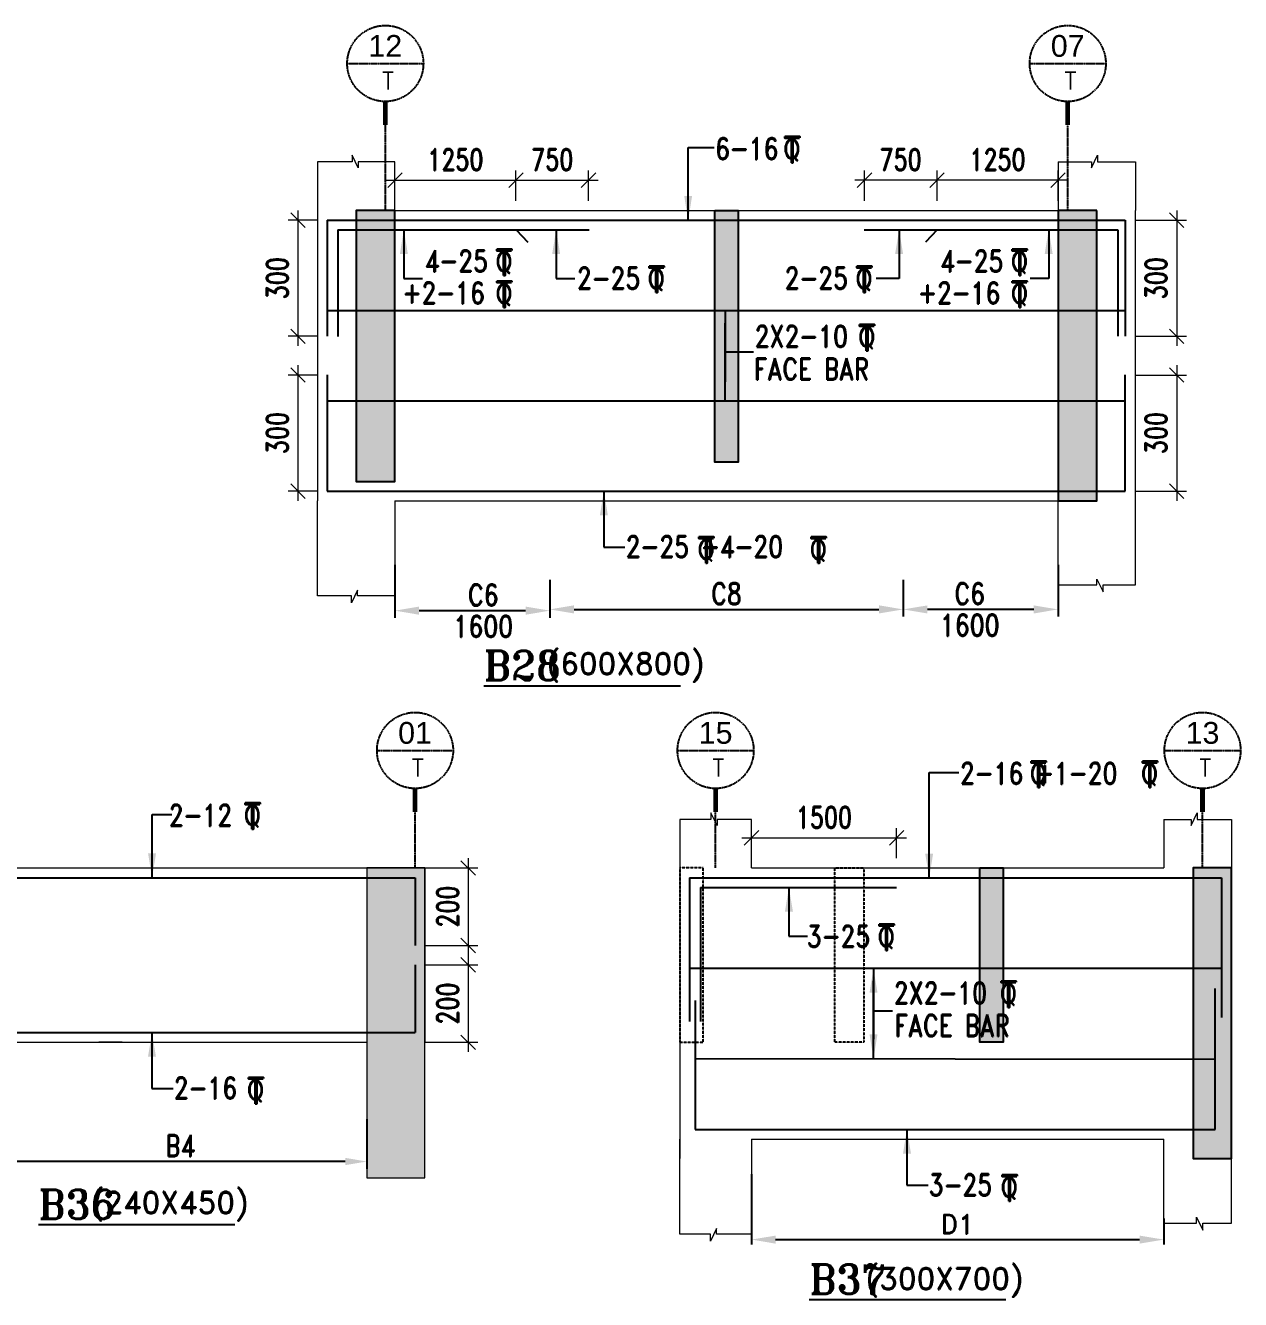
# Model space of a CAD drawing. Header units: millimetres. Extents: x 2061841 to 105821645, y -77612 to 48520811.
# Drawn here: x 2593271 to 2605823, y 15146 to 28305 of the extents above; entities that cross this region are included whole.
import ezdxf
from ezdxf.enums import TextEntityAlignment as Align

# ---------------------------------------------------------------- set-up
doc = ezdxf.new("R2010")
doc.units = ezdxf.units.MM
doc.header["$LTSCALE"] = 10
doc.header["$MEASUREMENT"] = 0
for name, pattern in [('$0$HIDDEN', [0.375, 0.25, -0.125]), ('BASEMENT COLUMN SETTING OUT-PART 2_R4$0$CENTER', [2, 1.25, -0.25, 0.25, -0.25]), ('CENTER', [2, 1.25, -0.25, 0.25, -0.25])]:
    doc.linetypes.add(name, pattern=pattern)
for name, color, linetype in [('A-Grid-Tower', 8, 'CENTER'), ('BASEMENT COLUMN SETTING OUT-PART 2_R4$0$A-GRID-MAIN', 2, 'BASEMENT COLUMN SETTING OUT-PART 2_R4$0$CENTER'), ('BEAM', 4, 'Continuous'), ('BEAM HATCH', 252, 'Continuous'), ('BEAM STIRRUPS', 3, 'Continuous'), ('DIM1', 3, 'Continuous'), ('LEADER', 3, 'Continuous'), ('REIN', 1, 'Continuous'), ('SHEET', 7, 'Continuous'), ('VIN_BEAM', 4, 'Continuous')]:
    doc.layers.add(name, color=color, linetype=linetype)
doc.layers.add('TEXT', color=2, linetype='Continuous', lineweight=25)
doc.layers.add('VIN_SLAB DIMENSION', color=3, linetype='Continuous', lineweight=13)
doc.styles.add('200', font='romand.shx', dxfattribs={"width": 0.8, "height": 225})
doc.styles.add('BASEMENT COLUMN SETTING OUT-PART 2_R4$0$MAS-TXTL', font='arial.ttf', dxfattribs={"height": 200})
doc.styles.add('BASEMENT COLUMN SETTING OUT-PART 2_R4$0$MAS-TXTS', font='romans.shx', dxfattribs={"width": 0.8, "height": 180})
doc.styles.add('GRID', font='romand.shx')
doc.styles.add('PK', font='romand.shx', dxfattribs={"width": 0.7, "height": 225})
doc.styles.add('PRP 100', font='romand.shx', dxfattribs={"width": 0.75})
doc.styles.add('RD', font='romand.shx', dxfattribs={"width": 0.9, "height": 225})
doc.styles.add('ROMAND', font='romand', dxfattribs={"height": 200})
doc.styles.add('RT', font='romant.shx', dxfattribs={"height": 250})
doc.dimstyles.new('dim', dxfattribs={"dimtxt": 225, "dimasz": 150, "dimexe": 100, "dimexo": 100, "dimgap": 100, "dimtad": 1, "dimdec": 0, "dimlfac": -1, "dimrnd": 5, "dimdsep": 46, "dimtxsty": 'PRP 100', "dimblk": 'OBLIQUE', "dimcen": 1.5, "dimdle": 100, "dimclrd": 3, "dimclre": 3, "dimclrt": 2, "dimadec": 0, "dimazin": 0, "dimtfac": 1, "dimtdec": 0, "dimtix": 1, "dimtmove": 0, "dimatfit": 3, "dimldrblk": 'OBLIQUE', "dimfxl": 200, "dimlwd": -1, "dimlwe": -1, "dimarcsym": 0})
doc.dimstyles.new('GR', dxfattribs={"dimtxt": 225, "dimasz": 100, "dimexe": 50, "dimexo": 50, "dimgap": 40, "dimtad": 1, "dimdec": 0, "dimzin": 0, "dimdsep": 46, "dimtxsty": 'RD', "dimblk1": 'OBLIQUE', "dimblk2": 'OBLIQUE', "dimsah": 1, "dimcen": 0, "dimdle": 100, "dimclrd": 3, "dimclre": 3, "dimclrt": 2, "dimadec": 0, "dimazin": 0, "dimtfac": 1, "dimtdec": 0, "dimtix": 1, "dimtmove": 0, "dimatfit": 3, "dimfxl": 1, "dimtolj": 1, "dimtzin": 0, "dimarcsym": 0})
doc.dimstyles.new('GR2', dxfattribs={"dimtxt": 225, "dimasz": 100, "dimexe": 75, "dimexo": 75, "dimgap": 50, "dimtad": 1, "dimdec": 0, "dimdsep": 46, "dimtxsty": '200', "dimblk1": 'OBLIQUE', "dimblk2": 'OBLIQUE', "dimsah": 1, "dimcen": 50, "dimdle": 75, "dimclrd": 3, "dimclre": 3, "dimclrt": 2, "dimadec": 0, "dimazin": 0, "dimtfac": 1, "dimtdec": 0, "dimtix": 1, "dimtmove": 0, "dimatfit": 3, "dimldrblk": 'OBLIQUE', "dimfxl": 1, "dimtolj": 1, "dimtzin": 0, "dimarcsym": 0})
doc.dimstyles.new('GRID', dxfattribs={"dimtxt": 300, "dimasz": 75, "dimexe": 50, "dimexo": 50, "dimgap": 60, "dimtad": 1, "dimdec": 0, "dimdsep": 46, "dimtxsty": 'GRID', "dimblk1": 'OBLIQUE', "dimblk2": 'OBLIQUE', "dimsah": 1, "dimcen": 2.5, "dimdle": 50, "dimclrd": 3, "dimclre": 3, "dimclrt": 2, "dimadec": 0, "dimazin": 0, "dimtfac": 1, "dimtdec": 0, "dimtmove": 0, "dimatfit": 3, "dimldrblk": 'OBLIQUE', "dimfxl": 1, "dimarcsym": 0})

# ---------------------------------------------------------------- blocks, each defined once
blk = doc.blocks.new('_Oblique')
at = {"color": 0, "linetype": 'ByBlock', "lineweight": -2}
blk.add_line((-0.5, -0.5), (0.5, 0.5), dxfattribs=at)
blk = doc.blocks.new('*D2482')
at = {"layer": 'Defpoints', "color": 0, "transparency": 16777216}
for p in [(2598338, 26707), (2597088, 26395, 0), (2598338, 26395, 0)]:
    blk.add_point(p, dxfattribs=at)
at = {"layer": 'VIN_SLAB DIMENSION', "color": 3, "transparency": 16777216}
for p, q in [((2597088, 26495), (2597088, 26807)), ((2598338, 26495), (2598338, 26807)), ((2596988, 26707), (2598438, 26707))]:
    blk.add_line(p, q, dxfattribs=at)
at = {"layer": 'VIN_SLAB DIMENSION', "color": 3, "transparency": 16777216, "xscale": 150, "yscale": 150, "zscale": 150, "rotation": 180}
blk.add_blockref('_Oblique', (2597088, 26707), dxfattribs=at)
at = {"layer": 'VIN_SLAB DIMENSION', "color": 3, "transparency": 16777216, "xscale": 150, "yscale": 150, "zscale": 150}
blk.add_blockref('_Oblique', (2598338, 26707), dxfattribs=at)
at = {"layer": 'VIN_SLAB DIMENSION', "color": 2, "transparency": 16777216, "insert": (2597713, 26920), "char_height": 225, "attachment_point": 5, "style": 'PRP 100'}
blk.add_mtext('1250', dxfattribs=at)
blk = doc.blocks.new('OBLIQUE')
blk = doc.blocks.new('A$C33BE299A')
at = {"layer": 'SHEET', "color": 4, "style": 'ROMAND'}
for s, height, p in [('T', 170, (-16.2, 0)), ('Q', 125, (-14.4, 26.9))]:
    blk.add_text(s, height=height, dxfattribs=at).set_placement(p)
blk = doc.blocks.new('*D2448')
at = {"layer": 'BEAM STIRRUPS', "color": 3, "lineweight": -2, "ltscale": 0.25, "transparency": 16777216}
for p, q in [((2592946, 17018), (2592946, 16496)), ((2596799, 17010), (2596799, 16496)), ((2596574, 16571), (2593171, 16571))]:
    blk.add_line(p, q, dxfattribs=at)
at = {"layer": 'BEAM STIRRUPS', "color": 3, "linetype": 'Continuous', "ltscale": 0.25, "transparency": 16777216}
for points in [[(2593171, 16609), (2593171, 16534), (2592946, 16571)], [(2596574, 16609), (2596574, 16534), (2596799, 16571)]]:
    blk.add_solid(points, dxfattribs=at)
at = {"layer": 'Defpoints', "color": 0, "linetype": 'Continuous', "ltscale": 0.25, "transparency": 16777216}
for p in [(2592946, 17093, 2), (2596799, 17085, 46), (2592946, 16571)]:
    blk.add_point(p, dxfattribs=at)
at = {"layer": 'BEAM STIRRUPS', "color": 2, "linetype": 'Continuous', "ltscale": 0.25, "transparency": 16777216, "insert": (2594872, 16734), "char_height": 225, "attachment_point": 5, "rotation": 360, "style": '200'}
blk.add_mtext('\\A1;B4', dxfattribs=at)
blk = doc.blocks.new('*D2449')
at = {"layer": 'Defpoints', "color": 0, "linetype": 'Continuous', "ltscale": 20, "transparency": 16777216}
for p in [(2600771, 16490, -103), (2605030, 16031, -103), (2605030, 15765)]:
    blk.add_point(p, dxfattribs=at)
at = {"layer": 'DIM1', "color": 3, "linetype": 'Continuous', "lineweight": -2, "ltscale": 20, "transparency": 16777216}
for p, q in [((2600771, 16440), (2600771, 15715)), ((2605030, 15981), (2605030, 15715)), ((2601021, 15765), (2604780, 15765))]:
    blk.add_line(p, q, dxfattribs=at)
at = {"layer": 'DIM1', "color": 3, "linetype": 'Continuous', "ltscale": 20, "transparency": 16777216}
for points in [[(2601021, 15806), (2601021, 15723), (2600771, 15765)], [(2604780, 15806), (2604780, 15723), (2605030, 15765)]]:
    blk.add_solid(points, dxfattribs=at)
at = {"layer": 'DIM1', "color": 2, "linetype": 'Continuous', "ltscale": 20, "transparency": 16777216, "insert": (2602900, 15925), "char_height": 200, "attachment_point": 5, "style": 'GRID'}
blk.add_mtext('D1', dxfattribs=at)
blk = doc.blocks.new('*D2450')
at = {"layer": 'Defpoints', "color": 0, "transparency": 16777216}
for p in [(2602271, 19915), (2600771, 19603, 0), (2602271, 19603, 0)]:
    blk.add_point(p, dxfattribs=at)
at = {"layer": 'VIN_SLAB DIMENSION', "color": 3, "transparency": 16777216}
for p, q in [((2600771, 19703), (2600771, 20015)), ((2602271, 19703), (2602271, 20015)), ((2600671, 19915), (2602371, 19915))]:
    blk.add_line(p, q, dxfattribs=at)
at = {"layer": 'VIN_SLAB DIMENSION', "color": 3, "transparency": 16777216, "xscale": 150, "yscale": 150, "zscale": 150, "rotation": 180}
blk.add_blockref('_Oblique', (2600771, 19915), dxfattribs=at)
at = {"layer": 'VIN_SLAB DIMENSION', "color": 3, "transparency": 16777216, "xscale": 150, "yscale": 150, "zscale": 150}
blk.add_blockref('_Oblique', (2602271, 19915), dxfattribs=at)
at = {"layer": 'VIN_SLAB DIMENSION', "color": 2, "transparency": 16777216, "insert": (2601521, 20127), "char_height": 225, "attachment_point": 5, "style": 'PRP 100'}
blk.add_mtext('1500', dxfattribs=at)
blk = doc.blocks.new('*D2300')
at = {"layer": 'BEAM', "color": 3, "lineweight": -2, "transparency": 16777216}
for p, q in [((2597088, 22735), (2597088, 22186)), ((2598688, 22580), (2598688, 22186)), ((2597338, 22261), (2598438, 22261))]:
    blk.add_line(p, q, dxfattribs=at)
at = {"layer": 'BEAM', "color": 3, "transparency": 16777216}
for points in [[(2597338, 22303), (2597338, 22219), (2597088, 22261)], [(2598438, 22303), (2598438, 22219), (2598688, 22261)]]:
    blk.add_solid(points, dxfattribs=at)
at = {"layer": 'Defpoints', "color": 0, "transparency": 16777216}
for p in [(2597088, 22810, 0), (2598688, 22655, 0), (2598688, 22261)]:
    blk.add_point(p, dxfattribs=at)
at = {"layer": 'BEAM', "color": 2, "transparency": 16777216, "char_height": 225, "attachment_point": 5, "style": '200'}
for s, insert in [('\\A1;C6', (2598001, 22423)), ('\\A1;1600', (2598001, 22098))]:
    blk.add_mtext(s, dxfattribs=dict(at, insert=insert))
blk = doc.blocks.new('*D2301')
at = {"layer": 'BEAM', "color": 3, "lineweight": -2, "transparency": 16777216}
for p, q in [((2603938, 22735), (2603938, 22199)), ((2602338, 22580), (2602338, 22199)), ((2603688, 22274), (2602588, 22274))]:
    blk.add_line(p, q, dxfattribs=at)
at = {"layer": 'BEAM', "color": 3, "transparency": 16777216}
for points in [[(2602588, 22315), (2602588, 22232), (2602338, 22274)], [(2603688, 22315), (2603688, 22232), (2603938, 22274)]]:
    blk.add_solid(points, dxfattribs=at)
at = {"layer": 'Defpoints', "color": 0, "transparency": 16777216}
for p in [(2603938, 22810, 0), (2602338, 22655, 0), (2602338, 22274)]:
    blk.add_point(p, dxfattribs=at)
at = {"layer": 'BEAM', "color": 2, "transparency": 16777216, "char_height": 225, "attachment_point": 5, "style": '200'}
for s, insert in [('\\A1;C6', (2603026, 22436)), ('\\A1;1600', (2603026, 22111))]:
    blk.add_mtext(s, dxfattribs=dict(at, insert=insert))
blk = doc.blocks.new('*D2302')
at = {"layer": 'BEAM', "color": 3, "lineweight": -2, "transparency": 16777216}
for p, q in [((2598688, 22505), (2598688, 22199)), ((2602338, 22580), (2602338, 22199)), ((2598938, 22274), (2602088, 22274))]:
    blk.add_line(p, q, dxfattribs=at)
at = {"layer": 'BEAM', "color": 3, "transparency": 16777216}
for points in [[(2598938, 22316), (2598938, 22232), (2598688, 22274)], [(2602088, 22316), (2602088, 22232), (2602338, 22274)]]:
    blk.add_solid(points, dxfattribs=at)
at = {"layer": 'Defpoints', "color": 0, "transparency": 16777216}
for p in [(2602338, 22655, 14), (2598688, 22580), (2602338, 22274)]:
    blk.add_point(p, dxfattribs=at)
at = {"layer": 'BEAM', "color": 2, "transparency": 16777216, "insert": (2600513, 22436), "char_height": 225, "attachment_point": 5, "style": '200'}
blk.add_mtext('\\A1;C8', dxfattribs=at)
blk = doc.blocks.new('*D2303')
at = {"layer": 'Defpoints', "color": 0, "transparency": 16777216}
for p in [(2599088, 26707), (2598338, 26395), (2599088, 26395)]:
    blk.add_point(p, dxfattribs=at)
at = {"layer": 'VIN_SLAB DIMENSION', "color": 3, "transparency": 16777216}
for p, q in [((2598338, 26495), (2598338, 26807)), ((2599088, 26495), (2599088, 26807)), ((2598238, 26707), (2599188, 26707))]:
    blk.add_line(p, q, dxfattribs=at)
at = {"layer": 'VIN_SLAB DIMENSION', "color": 3, "transparency": 16777216, "xscale": 150, "yscale": 150, "zscale": 150, "rotation": 180}
blk.add_blockref('_Oblique', (2598338, 26707), dxfattribs=at)
at = {"layer": 'VIN_SLAB DIMENSION', "color": 3, "transparency": 16777216, "xscale": 150, "yscale": 150, "zscale": 150}
blk.add_blockref('_Oblique', (2599088, 26707), dxfattribs=at)
at = {"layer": 'VIN_SLAB DIMENSION', "color": 2, "transparency": 16777216, "insert": (2598713, 26920), "char_height": 225, "attachment_point": 5, "style": 'PRP 100'}
blk.add_mtext('750', dxfattribs=at)
blk = doc.blocks.new('*D2304')
at = {"layer": 'Defpoints', "color": 0, "transparency": 16777216}
for p in [(2602688, 26707), (2602688, 26395, 0), (2603938, 26395, 0)]:
    blk.add_point(p, dxfattribs=at)
at = {"layer": 'VIN_SLAB DIMENSION', "color": 3, "transparency": 16777216}
for p, q in [((2602688, 26495), (2602688, 26807)), ((2603938, 26495), (2603938, 26807)), ((2604038, 26707), (2602588, 26707))]:
    blk.add_line(p, q, dxfattribs=at)
at = {"layer": 'VIN_SLAB DIMENSION', "color": 3, "transparency": 16777216, "xscale": 150, "yscale": 150, "zscale": 150, "rotation": 180}
blk.add_blockref('_Oblique', (2602688, 26707), dxfattribs=at)
at = {"layer": 'VIN_SLAB DIMENSION', "color": 3, "transparency": 16777216, "xscale": 150, "yscale": 150, "zscale": 150}
blk.add_blockref('_Oblique', (2603938, 26707), dxfattribs=at)
at = {"layer": 'VIN_SLAB DIMENSION', "color": 2, "transparency": 16777216, "insert": (2603313, 26920), "char_height": 225, "attachment_point": 5, "style": 'PRP 100'}
blk.add_mtext('1250', dxfattribs=at)
blk = doc.blocks.new('*D2305')
at = {"layer": 'Defpoints', "color": 0, "transparency": 16777216}
for p in [(2601938, 26707), (2601938, 26395), (2602688, 26395)]:
    blk.add_point(p, dxfattribs=at)
at = {"layer": 'VIN_SLAB DIMENSION', "color": 3, "transparency": 16777216}
for p, q in [((2601938, 26495), (2601938, 26807)), ((2602688, 26495), (2602688, 26807)), ((2602788, 26707), (2601838, 26707))]:
    blk.add_line(p, q, dxfattribs=at)
at = {"layer": 'VIN_SLAB DIMENSION', "color": 3, "transparency": 16777216, "xscale": 150, "yscale": 150, "zscale": 150, "rotation": 180}
blk.add_blockref('_Oblique', (2601938, 26707), dxfattribs=at)
at = {"layer": 'VIN_SLAB DIMENSION', "color": 3, "transparency": 16777216, "xscale": 150, "yscale": 150, "zscale": 150}
blk.add_blockref('_Oblique', (2602688, 26707), dxfattribs=at)
at = {"layer": 'VIN_SLAB DIMENSION', "color": 2, "transparency": 16777216, "insert": (2602313, 26920), "char_height": 225, "attachment_point": 5, "style": 'PRP 100'}
blk.add_mtext('750', dxfattribs=at)
blk = doc.blocks.new('BASEMENT COLUMN SETTING OUT-PART 2_R4$0$GRID TARGET1')
blk.add_wipeout([(393, -655), (392, -641), (392, -628), (390, -614), (389, -600), (387, -587), (384, -573), (381, -560), (377, -547), (373, -534), (369, -521), (364, -508), (359, -495), (353, -483), (347, -471), (340, -459), (333, -447), (325, -435), (318, -424), (309, -413), (301, -403), (292, -392), (282, -382), (273, -373), (263, -363), (252, -354), (242, -346), (231, -337), (220, -330), (208, -322), (196, -315), (184, -308), (172, -302), (160, -296), (147, -291), (134, -286), (121, -282), (108, -278), (95, -274), (82, -271), (68, -268), (55, -266), (41, -265), (27, -263), (14, -263), (0, -262), (-14, -263), (-27, -263), (-41, -265), (-55, -266), (-68, -268), (-82, -271), (-95, -274), (-108, -278), (-121, -282), (-134, -286), (-147, -291), (-160, -296), (-172, -302), (-184, -308), (-196, -315), (-208, -322), (-220, -330), (-231, -337), (-242, -346), (-252, -354), (-263, -363), (-273, -373), (-282, -382), (-292, -392), (-301, -403), (-309, -413), (-318, -424), (-325, -435), (-333, -447), (-340, -459), (-347, -471), (-353, -483), (-359, -495), (-364, -508), (-369, -521), (-373, -534), (-377, -547), (-381, -560), (-384, -573), (-387, -587), (-389, -600), (-390, -614), (-392, -628), (-392, -641), (-393, -655), (-392, -669), (-392, -682), (-390, -696), (-389, -710), (-387, -723), (-384, -737), (-381, -750), (-377, -763), (-373, -776), (-369, -789), (-364, -802), (-359, -815), (-353, -827), (-347, -839), (-340, -851), (-333, -863), (-325, -875), (-318, -886), (-309, -897), (-301, -907), (-292, -918), (-282, -928), (-273, -937), (-263, -947), (-252, -956), (-242, -964), (-231, -973), (-220, -981), (-208, -988), (-196, -995), (-184, -1002), (-172, -1008), (-160, -1014), (-147, -1019), (-134, -1024), (-121, -1028), (-108, -1032), (-95, -1036), (-82, -1039), (-68, -1042), (-55, -1044), (-41, -1046), (-27, -1047), (-14, -1047), (0, -1048), (14, -1047), (27, -1047), (41, -1046), (55, -1044), (68, -1042), (82, -1039), (95, -1036), (108, -1032), (121, -1028), (134, -1024), (147, -1019), (160, -1014), (172, -1008), (184, -1002), (196, -995), (208, -988), (220, -981), (231, -973), (242, -964), (252, -956), (263, -947), (273, -937), (282, -928), (292, -918), (301, -907), (309, -897), (318, -886), (325, -875), (333, -863), (340, -851), (347, -839), (353, -827), (359, -815), (364, -802), (369, -789), (373, -776), (377, -763), (381, -750), (384, -737), (387, -723), (389, -710), (390, -696), (392, -682), (392, -669)])
blk.add_line((-393, -655), (393, -655))
at = {"const_width": 48.8}
blk.add_lwpolyline([(0, -1048), (0, -1292)], dxfattribs=at)
blk.add_circle((0, -655), 393)
for tag, height, style, p in [('AS', 225, 'BASEMENT COLUMN SETTING OUT-PART 2_R4$0$MAS-TXTL', (0, -586)), ('REF', 180, 'BASEMENT COLUMN SETTING OUT-PART 2_R4$0$MAS-TXTS', (29, -925))]:
    blk.add_attdef(tag, text='', height=height, dxfattribs=dict(style=style)).set_placement(p, align=Align.CENTER)
blk = doc.blocks.new('*D1516')
at = {"layer": 'Defpoints', "color": 0, "transparency": 16777216}
for p in [(2596388, 26295), (2596086, 25095), (2596388, 25095)]:
    blk.add_point(p, dxfattribs=at)
at = {"layer": 'VIN_SLAB DIMENSION', "color": 3, "transparency": 16777216}
for p, q in [((2596086, 26395), (2596086, 24995)), ((2596288, 26295), (2595986, 26295)), ((2596288, 25095), (2595986, 25095))]:
    blk.add_line(p, q, dxfattribs=at)
at = {"layer": 'VIN_SLAB DIMENSION', "color": 3, "transparency": 16777216, "xscale": 150, "yscale": 150, "zscale": 150}
for p, rotation in [((2596086, 26295), 90), ((2596086, 25095), 270)]:
    blk.add_blockref('_Oblique', p, dxfattribs=dict(at, rotation=rotation))
at = {"layer": 'VIN_SLAB DIMENSION', "color": 2, "transparency": 16777216, "insert": (2595873, 25695), "char_height": 225, "attachment_point": 5, "rotation": 90, "style": 'PRP 100'}
blk.add_mtext('300', dxfattribs=at)
blk = doc.blocks.new('*D1517')
at = {"layer": 'Defpoints', "color": 0, "transparency": 16777216}
for p in [(2596388, 24695), (2596086, 23495), (2596388, 23495)]:
    blk.add_point(p, dxfattribs=at)
at = {"layer": 'VIN_SLAB DIMENSION', "color": 3, "transparency": 16777216}
for p, q in [((2596086, 24795), (2596086, 23395)), ((2596288, 24695), (2595986, 24695)), ((2596288, 23495), (2595986, 23495))]:
    blk.add_line(p, q, dxfattribs=at)
at = {"layer": 'VIN_SLAB DIMENSION', "color": 3, "transparency": 16777216, "xscale": 150, "yscale": 150, "zscale": 150}
for p, rotation in [((2596086, 24695), 90), ((2596086, 23495), 270)]:
    blk.add_blockref('_Oblique', p, dxfattribs=dict(at, rotation=rotation))
at = {"layer": 'VIN_SLAB DIMENSION', "color": 2, "transparency": 16777216, "insert": (2595873, 24095), "char_height": 225, "attachment_point": 5, "rotation": 90, "style": 'PRP 100'}
blk.add_mtext('300', dxfattribs=at)
blk = doc.blocks.new('*D1317')
at = {"layer": 'Defpoints', "color": 0, "transparency": 16777216}
for p in [(2604631, 26295), (2604631, 25095), (2605164, 25095)]:
    blk.add_point(p, dxfattribs=at)
at = {"layer": 'VIN_SLAB DIMENSION', "color": 3, "transparency": 16777216}
for p, q in [((2605164, 26395), (2605164, 24995)), ((2604731, 26295), (2605264, 26295)), ((2604731, 25095), (2605264, 25095))]:
    blk.add_line(p, q, dxfattribs=at)
at = {"layer": 'VIN_SLAB DIMENSION', "color": 3, "transparency": 16777216, "xscale": 150, "yscale": 150, "zscale": 150}
for p, rotation in [((2605164, 26295), 90), ((2605164, 25095), 270)]:
    blk.add_blockref('_Oblique', p, dxfattribs=dict(at, rotation=rotation))
at = {"layer": 'VIN_SLAB DIMENSION', "color": 2, "transparency": 16777216, "insert": (2604951, 25695), "char_height": 225, "attachment_point": 5, "rotation": 90, "style": 'PRP 100'}
blk.add_mtext('300', dxfattribs=at)
blk = doc.blocks.new('*D1318')
at = {"layer": 'Defpoints', "color": 0, "transparency": 16777216}
for p in [(2604631, 24695), (2604631, 23495), (2605164, 23495)]:
    blk.add_point(p, dxfattribs=at)
at = {"layer": 'VIN_SLAB DIMENSION', "color": 3, "transparency": 16777216}
for p, q in [((2605164, 24795), (2605164, 23395)), ((2604731, 24695), (2605264, 24695)), ((2604731, 23495), (2605264, 23495))]:
    blk.add_line(p, q, dxfattribs=at)
at = {"layer": 'VIN_SLAB DIMENSION', "color": 3, "transparency": 16777216, "xscale": 150, "yscale": 150, "zscale": 150}
for p, rotation in [((2605164, 24695), 90), ((2605164, 23495), 270)]:
    blk.add_blockref('_Oblique', p, dxfattribs=dict(at, rotation=rotation))
at = {"layer": 'VIN_SLAB DIMENSION', "color": 2, "transparency": 16777216, "insert": (2604951, 24095), "char_height": 225, "attachment_point": 5, "rotation": 90, "style": 'PRP 100'}
blk.add_mtext('300', dxfattribs=at)
blk = doc.blocks.new('*D1341')
at = {"layer": 'Defpoints', "color": 0, "transparency": 16777216}
for p in [(2597296, 19603, 52), (2597296, 18803, 51), (2597845, 18803)]:
    blk.add_point(p, dxfattribs=at)
at = {"layer": 'VIN_SLAB DIMENSION', "color": 3, "transparency": 16777216}
for p, q in [((2597845, 19703), (2597845, 18703)), ((2597396, 19603), (2597945, 19603)), ((2597396, 18803), (2597945, 18803))]:
    blk.add_line(p, q, dxfattribs=at)
at = {"layer": 'VIN_SLAB DIMENSION', "color": 3, "transparency": 16777216, "xscale": 150, "yscale": 150, "zscale": 150}
for p, rotation in [((2597845, 19603), 90), ((2597845, 18803), 270)]:
    blk.add_blockref('_Oblique', p, dxfattribs=dict(at, rotation=rotation))
at = {"layer": 'VIN_SLAB DIMENSION', "color": 2, "transparency": 16777216, "insert": (2597633, 19203), "char_height": 225, "attachment_point": 5, "rotation": 90, "style": 'PRP 100'}
blk.add_mtext('200', dxfattribs=at)
blk = doc.blocks.new('*D1342')
at = {"layer": 'Defpoints', "color": 0, "transparency": 16777216}
for p in [(2597296, 18603, 52), (2597296, 17803, 51), (2597845, 17803)]:
    blk.add_point(p, dxfattribs=at)
at = {"layer": 'VIN_SLAB DIMENSION', "color": 3, "transparency": 16777216}
for p, q in [((2597845, 18703), (2597845, 17703)), ((2597396, 18603), (2597945, 18603)), ((2597396, 17803), (2597945, 17803))]:
    blk.add_line(p, q, dxfattribs=at)
at = {"layer": 'VIN_SLAB DIMENSION', "color": 3, "transparency": 16777216, "xscale": 150, "yscale": 150, "zscale": 150}
for p, rotation in [((2597845, 18603), 90), ((2597845, 17803), 270)]:
    blk.add_blockref('_Oblique', p, dxfattribs=dict(at, rotation=rotation))
at = {"layer": 'VIN_SLAB DIMENSION', "color": 2, "transparency": 16777216, "insert": (2597633, 18203), "char_height": 225, "attachment_point": 5, "rotation": 90, "style": 'PRP 100'}
blk.add_mtext('200', dxfattribs=at)

msp = doc.modelspace()

# ---------------------------------------------------------------- hatches: boundary and pattern name
at = {"layer": 'BEAM HATCH'}
for points in [[(2597088.4, 26395.4), (2596687.9, 26395.4), (2596687.9, 23595.4), (2597088.4, 23595.4)], [(2600394, 26395.4), (2600635.1, 26395.4), (2600635.1, 23795.4), (2600394, 23795.4)], [(2604338.5, 26395.4), (2603938.5, 26395.4), (2603938.5, 23395.4), (2604338.5, 23395.4)], [(2596798.9, 19603.1), (2596798.9, 16403.1), (2597395.8, 16403.1), (2597395.8, 19603.1)], [(2603130.8, 19603.1), (2603370.8, 19603.1), (2603370.8, 17803.1), (2603130.8, 17803.1)], [(2605730.7, 19603.1), (2605333.1, 19603.1), (2605333.1, 16603.1), (2605730.7, 16603.1)]]:
    msp.add_hatch(color=252, dxfattribs=at).paths.add_polyline_path(points)

# ---------------------------------------------------------------- linework, layer by layer
at = {"layer": 'A-Grid-Tower', "color": 6}
for p, q in [((2596988.4, 27275.8, 0), (2596988.4, 26395.4, 0)), ((2604038.4, 26395.4, 0), (2604038.4, 27275.8, 0)), ((2597295.8, 19603.1, 103.1), (2597295.8, 20180.4, 103.1)), ((2600400.7, 19603.1, 51.6), (2600400.7, 20180.4, 51.6)), ((2605430.7, 19603.1, 51.6), (2605430.7, 20180.4, 51.6))]:
    msp.add_line(p, q, dxfattribs=at)
at = {"layer": 'BEAM', "lineweight": 13}
for p, q in [((2596288.4, 26895.4, -51.6), (2596288.4, 26395.4, -51.6)), ((2596644.5, 26895.4, -51.6), (2596288.4, 26895.4, 0)), ((2596644.5, 26966, -51.6), (2596644.5, 26895.4, -51.6)), ((2596707.7, 26834.4, -51.6), (2596644.5, 26966, -51.6)), ((2596707.7, 26895.4, -51.6), (2596707.7, 26834.4, -51.6)), ((2597088.4, 26895.4, 378.4), (2596707.7, 26895.4, -51.6)), ((2597088.4, 26395.4, 0), (2597088.4, 26895.4, 0)), ((2603938.5, 26895.4, 0), (2603938.5, 26395.4, 0)), ((2603938.5, 26895.4, 0), (2604282.8, 26895.4, -51.6)), ((2604282.8, 26834.4, -51.6), (2604346, 26966, -51.6)), ((2604282.8, 26895.4, -51.6), (2604282.8, 26834.4, -51.6)), ((2604346, 26966, -51.6), (2604346, 26895.4, -51.6)), ((2604346, 26895.4, -51.6), (2604738.4, 26895.4, 51.6)), ((2604738.4, 26895.4, 0), (2604738.4, 26395.4, 0)), ((2596288.4, 26395.4, 0), (2596288.4, 23395.4, 0)), ((2597088.4, 26395.4, 0), (2604238.5, 26395.4, 0)), ((2604738.4, 22526.4, 0), (2604738.4, 26395.4, 0)), ((2596288.4, 22412.5, -51.6), (2596288.4, 23395.4, -51.6)), ((2597088.4, 23395.4, 0), (2603938.5, 23395.4, 0)), ((2597088.4, 23395.4, 0), (2597088.4, 22412.5, 0)), ((2603938.5, 22526.4, 0), (2603938.5, 23395.4, 0)), ((2603938.5, 22526.4, 0), (2604340.3, 22526.4, -51.6)), ((2604340.3, 22526.4, -51.6), (2604340.3, 22587.3, -51.6)), ((2604340.3, 22587.3, -51.6), (2604403.4, 22455.7, -51.6)), ((2604403.4, 22526.4, -51.6), (2604738.4, 22526.4, 51.6)), ((2604403.4, 22455.7, -51.6), (2604403.4, 22526.4, -51.6)), ((2596639, 22412.5, -51.6), (2596288.4, 22412.5, 0)), ((2596702.1, 22473.4, -51.6), (2596639, 22341.8, -51.6)), ((2596639, 22341.8, -51.6), (2596639, 22412.5, -51.6)), ((2596702.1, 22412.5, -51.6), (2596702.1, 22473.4, -51.6)), ((2597088.4, 22412.5, 422.7), (2596702.1, 22412.5, -51.6)), ((2600353, 20173.7, 51.6), (2600353, 20103.1, 51.6)), ((2600416.1, 20042.1, 51.6), (2600353, 20173.7, 51.6)), ((2605312.9, 20042.1, 0), (2605376, 20173.7, 0)), ((2605376, 20173.7, 0), (2605376, 20103.1, 0)), ((2600030.7, 20103.1, 51.6), (2600030.7, 19603.1, 51.6)), ((2600353, 20103.1, 51.6), (2600030.7, 20103.1, 103.1)), ((2600416.1, 20103.1, 51.6), (2600416.1, 20042.1, 51.6)), ((2600770.7, 20103.1, 430), (2600416.1, 20103.1, 51.6)), ((2600770.7, 19603.1, 51.6), (2600770.7, 20103.1, 51.6)), ((2605030.2, 20103.1, 51.6), (2605030.2, 19603.1, 51.6)), ((2605030.2, 20103.1, 51.6), (2605312.9, 20103.1, 0)), ((2605312.9, 20103.1, 0), (2605312.9, 20042.1, 0)), ((2605376, 20103.1, 0), (2605730.7, 20103.1, 103.1)), ((2605730.7, 20103.1, 51.6), (2605730.7, 19603.1, 51.6)), ((2592545.8, 19603.1, 103.1), (2597395.8, 19603.1, 103.1)), ((2597395.8, 19603.1, 103.1), (2597395.8, 17803.1, 103.1)), ((2600030.7, 19603.1, 103.1), (2600030.7, 16603.1, 103.1)), ((2600770.7, 19603.1, 51.6), (2605030.2, 19603.1, 51.6)), ((2605730.7, 15934.1, 103.1), (2605730.7, 19603.1, 51.6)), ((2592945.8, 17803.1, 103.1), (2596798.9, 17803.1, 103.1)), ((2594270.2, 17803.1, 103.1), (2594030.3, 17803.1, 103.1)), ((2600030.7, 15820.2, 51.6), (2600030.7, 16803.1, 51.6)), ((2600770.7, 16803.1, 51.6), (2605030.2, 16803.1, 51.6)), ((2600770.7, 16803.1, 51.6), (2600770.7, 15820.2, 51.6)), ((2605030.2, 15934.1, 51.6), (2605030.2, 16803.1, 51.6)), ((2605030.2, 15934.1, 51.6), (2605370.3, 15934.1, 0)), ((2605370.3, 15934.1, 0), (2605370.3, 15995, 0)), ((2605370.3, 15995, 0), (2605433.5, 15863.4, 0)), ((2605433.5, 15934.1, 0), (2605730.7, 15934.1, 103.1)), ((2605433.5, 15863.4, 0), (2605433.5, 15934.1, 0)), ((2600347.4, 15820.2, 51.6), (2600030.7, 15820.2, 103.1)), ((2600410.5, 15881.1, 51.6), (2600347.4, 15749.5, 51.6)), ((2600347.4, 15749.5, 51.6), (2600347.4, 15820.2, 51.6)), ((2600410.5, 15820.2, 51.6), (2600410.5, 15881.1, 51.6)), ((2600770.7, 15820.2, 474.3), (2600410.5, 15820.2, 51.6))]:
    msp.add_line(p, q, dxfattribs=at)
at = {"layer": 'BEAM', "lineweight": 13, "elevation": 103.1}
msp.add_lwpolyline([(2596798.9, 19603.1), (2596798.9, 16403.1), (2597395.8, 16403.1), (2597395.8, 19603.1), (2596798.9, 19603.1), (2596798.9, 19340.2)], dxfattribs=at)
at = {"layer": 'BEAM', "elevation": 51.6}
msp.add_lwpolyline([(2603130.8, 19603.1), (2603370.8, 19603.1), (2603370.8, 17803.1), (2603130.8, 17803.1)], close=True, dxfattribs=at)
at = {"layer": 'LEADER', "color": 3}
for p, q in [((2600499.9, 24933.2, 0), (2600792.7, 24933.2, -42.8)), ((2602031.9, 18127, 154.7), (2602227.7, 18127, 154.7))]:
    msp.add_line(p, q, dxfattribs=at)
at = {"layer": 'REIN'}
for p, q in [((2596387.6, 26295.4, 0), (2600621.3, 26295.4, 0)), ((2596387.6, 26295.4, 0), (2596387.6, 25095.4, 0)), ((2596498.8, 26195.4, 0), (2599095, 26195.4, 0)), ((2596498.8, 26195.4, 0), (2596498.8, 25092.3, 0)), ((2598341.7, 26195.4, 0), (2598461.9, 26067.4, 0)), ((2600621.3, 26295.4, 0), (2604631.4, 26295.4, 0)), ((2601934.3, 26195.4, 0), (2604557.2, 26195.4, 0)), ((2602689.8, 26195.4, 0), (2602569.6, 26067.4, 0)), ((2604557.2, 26195.4, 0), (2604557.2, 25095.4, 0)), ((2604631.4, 26295.4, 0), (2604631.4, 25095.4, 0)), ((2596387.6, 25362.1, 0), (2604631.4, 25362.1, 0)), ((2596387.6, 24695.4, 0), (2596387.6, 23495.4, 0)), ((2604631.4, 23495.4, 0), (2604631.4, 24695.4, 0)), ((2596387.6, 24428.7, 0), (2604631.4, 24428.7, 0)), ((2596387.6, 23495.4, 0), (2604631.4, 23495.4, 0)), ((2592645.8, 19503.1, 103.1), (2597295.8, 19503.1, 103.1)), ((2597295.8, 19503.1, 103.1), (2597295.8, 18803.1, 103.1)), ((2600129.9, 19503.1, 103.1), (2603969.9, 19503.1, 154.7)), ((2600129.9, 19503.1, 103.1), (2600129.9, 18018.6, 103.1)), ((2603969.9, 19503.1, 154.7), (2605626.3, 19503.1, 51.6)), ((2605626.3, 19503.1, 51.6), (2605626.3, 18059.8, 51.6)), ((2600245.2, 19403.1, 103.1), (2602270.7, 19403.1, 51.6)), ((2600245.2, 19403.1, 103.1), (2600245.2, 18018.6, 103.1)), ((2597295.8, 18603.1, 103.1), (2597295.8, 17903.1, 103.1)), ((2600129.9, 18569.7, 103.1), (2605626.3, 18569.7, 51.6)), ((2605561.2, 16903.1, 51.6), (2605561.2, 18357.1, 51.6)), ((2600191, 18235.4, 103.1), (2600191, 16903.1, 103.1)), ((2592645.8, 17903.1, 103.1), (2597295.8, 17903.1, 103.1)), ((2600191, 17636.4, 103.1), (2605561.2, 17630.1, 51.6)), ((2600191, 16903.1, 103.1), (2605561.2, 16903.1, 51.6))]:
    msp.add_line(p, q, dxfattribs=at)
at = {"layer": 'VIN_BEAM'}
for points, elevation in [([(2597088.4, 26395.4), (2596687.9, 26395.4), (2596687.9, 23595.4), (2597088.4, 23595.4)], 0), ([(2600394, 26395.4), (2600635.1, 26395.4), (2600635.1, 23795.4), (2600394, 23795.4)], 0), ([(2604338.5, 26395.4), (2603938.5, 26395.4), (2603938.5, 23395.4), (2604338.5, 23395.4)], 0), ([(2605730.7, 19603.1), (2605333.1, 19603.1), (2605333.1, 16603.1), (2605730.7, 16603.1)], 51.6)]:
    msp.add_lwpolyline(points, close=True, dxfattribs=dict(at, elevation=elevation))
at = {"layer": 'VIN_BEAM', "linetype": '$0$HIDDEN'}
for points, elevation in [([(2600270.8, 19603.1), (2600030.7, 19603.1), (2600030.7, 17803.1), (2600270.8, 17803.1)], 103.1), ([(2601630.7, 19603.1), (2601930.7, 19603.1), (2601930.7, 17803.1), (2601630.7, 17803.1)], 51.6)]:
    msp.add_lwpolyline(points, close=True, dxfattribs=dict(at, elevation=elevation))

# ---------------------------------------------------------------- block references
at = {"layer": 'TEXT', "color": 1, "xscale": 1.600000001490116, "yscale": 1.600000001490116, "zscale": 1.600000001490116}
for p in [(2601117.3, 26887.2, 243658.3), (2598143.4, 25723.4, 243658.3), (2603468.1, 25723.4, 243658.3), (2599716.7, 25546.8, 243658.3), (2601862.4, 25546.8, 243658.3), (2598143.4, 25393.4, 243658.3), (2603468.1, 25393.4, 243658.3), (2601890.4, 24944.9, 243615.5), (2600231.4, 22750.3, 243658.3), (2601390.4, 22750.3, 243658.3), (2603663.2, 20434, 243813), (2604811.7, 20434, 243813), (2602092.2, 18749.5, 243813), (2603353.7, 18163, 243813), (2603362.7, 16162.5, 243813)]:
    msp.add_blockref('A$C33BE299A', p, dxfattribs=at)
at = {"layer": 'TEXT', "color": 2, "xscale": 1.600000001490116, "yscale": 1.600000001490116, "zscale": 1.600000001490116}
for p in [(2595543.8, 20004.4, 243761.1), (2595577.6, 17168.5, 243761.1)]:
    msp.add_blockref('A$C33BE299A', p, dxfattribs=at)

# ---------------------------------------------------------------- texts
at = {"layer": 'TEXT', "color": 2, "style": 'PK', "width": 0.8}
for s, p in [('6-16    ', (2600395, 26920.6, -43)), ('4-25', (2597394.2, 25759.3, 0)), ('4-25', (2602718.9, 25759.3, 0)), ('2-25', (2598967.5, 25582.7, 0)), ('2-25', (2601113.2, 25582.7, 0)), ('+2-16', (2597169.4, 25429.3, 0)), ('+2-16', (2602494, 25429.3, 0)), ('2X2-10', (2600804, 24981.5, 0)), ('FACE BAR', (2600797.2, 24645.4, 0)), ('2-16 +1-20', (2602924.3, 20467.3, 154.5)), ('2-12', (2594751.1, 20034.6, 103)), ('3-25', (2601343, 18785.4, 154.7)), ('2X2-10', (2602241, 18199.6, 154.7)), ('FACE BAR', (2602250.5, 17863.5, 154.7))]:
    msp.add_text(s, height=225, dxfattribs=at).set_placement(p)
for s, p in [('2-25 +4-20', (2599471.3, 22809.8, 0)), ('2-16', (2594803.1, 17217.5, 103.1)), ('3-25', (2602602.6, 16217.5, 154.7))]:
    msp.add_text(s, height=225, rotation=0, dxfattribs=at).set_placement(p)
at = {"layer": 'TEXT', "color": 1, "style": 'RT'}
for s, p in [('%%UB28      ', (2599020.6, 21694.7, -42.8)), ('%%UB36      ', (2594419.8, 16129.2, 103.1)), ('%%UB37      ', (2602383.3, 15355.9, 154.7))]:
    msp.add_text(s, height=300, dxfattribs=at).set_placement(p, align=Align.MIDDLE_CENTER)
at = {"layer": 'TEXT', "color": 2, "style": 'RD'}
for s, p in [('(600X800)', (2598661.3, 21600.7, 0)), ('(240X450)', (2593951.4, 16035.1, 103.1)), ('(300X700)', (2601956.8, 15248.6, 154.7))]:
    msp.add_text(s, height=225, dxfattribs=at).set_placement(p)

# ---------------------------------------------------------------- dimensions: what is measured, and where the dimension line sits
at = {"layer": 'BEAM'}
dim = msp.add_linear_dim(base=(2598688.4, 22260.9, 0.1), p1=(2597088.4, 22810.1, 0.1), p2=(2598688.4, 22655.1, 0.1), text='C6\\X1600', dimstyle='GR2', override={"dimasz": 250, "dimtxsty": '200', "dimldrblk": 'OBLIQUE'}, dxfattribs=at)
dim.commit()
dim.dimension.update_dxf_attribs({"geometry": '*D2300', "text_midpoint": (2598001.2, 22260.9, 0.1), "dimtype": 160})
dim = msp.add_linear_dim(base=(2602338.5, 22273.6, 0), p1=(2603938.5, 22810.4, 0), p2=(2602338.5, 22655.1, 0), angle=180, text='C6\\X1600', dimstyle='GR2', override={"dimasz": 250, "dimtxsty": '200', "dimldrblk": 'OBLIQUE'}, dxfattribs=at)
dim.commit()
dim.dimension.update_dxf_attribs({"geometry": '*D2301', "text_midpoint": (2603025.7, 22273.6, 0), "dimtype": 160})
dim = msp.add_linear_dim(base=(2602338.5, 22274, 0.1), p1=(2598688.4, 22580.1, 0.1), p2=(2602338.5, 22655.1, 14.1), text='C8', dimstyle='GR2', override={"dimasz": 250, "dimtxsty": '200', "dimldrblk": 'OBLIQUE'}, dxfattribs=at)
dim.commit()
dim.dimension.update_dxf_attribs({"geometry": '*D2302', "text_midpoint": (2600513.4, 22436.5, 0.1)})
at = {"layer": 'BEAM STIRRUPS', "linetype": 'Continuous', "ltscale": 0.25}
dim = msp.add_linear_dim(base=(2592945.8, 16571.3, 103.1), p1=(2596798.9, 17085.2, 149.6), p2=(2592945.8, 17093.4, 104.8), angle=179.99996, text='B4', dimstyle='GR2', override={"dimasz": 225, "dimtxsty": '200', "dimfxl": 3, "dimarcsym": 2}, dxfattribs=at)
dim.commit()
dim.dimension.update_dxf_attribs({"geometry": '*D2448', "text_midpoint": (2594872.4, 16571.3, 103.1), "dimtype": 160})
at = {"layer": 'DIM1', "linetype": 'Continuous', "ltscale": 20}
dim = msp.add_linear_dim(base=(2605030.2, 15764.8, 154.7), p1=(2600770.7, 16490.1, 51.6), p2=(2605030.2, 16031.2, 51.6), text='D1', dimstyle='GRID', override={"dimtxt": 200, "dimasz": 250, "dimtxsty": 'GRID', "dimsah": 0, "dimtmove": 1}, dxfattribs=at)
dim.commit()
dim.dimension.update_dxf_attribs({"geometry": '*D2449', "text_midpoint": (2602900.5, 15924.8, 154.7)})
at = {"layer": 'VIN_SLAB DIMENSION'}
for base, p1, p2, picture, middle in [((2598338.4, 26707.1, 0), (2597088.4, 26395.4, 0), (2598338.4, 26395.4, 0), '*D2482', (2597713.4, 26919.6, 0)), ((2602270.7, 19914.7, 51.6), (2600770.7, 19603.1, 51.6), (2602270.7, 19603.1, 51.6), '*D2450', (2601520.7, 20127.2, 51.6))]:
    dim = msp.add_linear_dim(base=base, p1=p1, p2=p2, dimstyle='dim', dxfattribs=at)
    dim.commit()
    dim.dimension.update_dxf_attribs({"geometry": picture, "text_midpoint": middle})
dim = msp.add_linear_dim(base=(2599088.4, 26707.1), p1=(2598338.4, 26395.4), p2=(2599088.4, 26395.4), dimstyle='dim', override={"dimtxsty": 'PRP 100', "dimldrblk": 'OBLIQUE'}, dxfattribs=at)
dim.commit()
dim.dimension.update_dxf_attribs({"geometry": '*D2303', "text_midpoint": (2598713.4, 26919.6)})
dim = msp.add_linear_dim(base=(2601938.5, 26707.1, 0), p1=(2602688.5, 26395.4, 0), p2=(2601938.5, 26395.4, 0), angle=180, dimstyle='dim', override={"dimtxsty": 'PRP 100', "dimldrblk": 'OBLIQUE'}, dxfattribs=at)
dim.commit()
dim.dimension.update_dxf_attribs({"geometry": '*D2305', "text_midpoint": (2602313.5, 26919.6, 0)})
dim = msp.add_linear_dim(base=(2602688.5, 26707.1, 0), p1=(2603938.5, 26395.4, 0), p2=(2602688.5, 26395.4, 0), angle=180, dimstyle='dim', dxfattribs=at)
dim.commit()
dim.dimension.update_dxf_attribs({"geometry": '*D2304', "text_midpoint": (2603313.5, 26919.6, 0)})
for base, p1, p2, picture, middle in [((2596086, 25095.4, 0), (2596387.6, 26295.4, 0), (2596387.6, 25095.4, 0), '*D1516', (2595873.5, 25695.4, 0)), ((2605163.7, 25095.4, 0), (2604631.4, 26295.4, 0), (2604631.4, 25095.4, 0), '*D1317', (2604951.2, 25695.4, 0)), ((2596086, 23495.4, 0), (2596387.6, 24695.4, 0), (2596387.6, 23495.4, 0), '*D1517', (2595873.5, 24095.4, 0)), ((2605163.7, 23495.4, 0), (2604631.4, 24695.4, 0), (2604631.4, 23495.4, 0), '*D1318', (2604951.2, 24095.4, 0))]:
    dim = msp.add_linear_dim(base=base, p1=p1, p2=p2, angle=90, text='300', dimstyle='dim', override={"dimtxsty": 'PRP 100', "dimldrblk": 'OBLIQUE'}, dxfattribs=at)
    dim.commit()
    dim.dimension.update_dxf_attribs({"geometry": picture, "text_midpoint": middle})
for base, p1, p2, picture, middle in [((2597845.1, 18803.1, 103.1), (2597295.8, 19603.1, 154.7), (2597295.8, 18803.1, 154.3), '*D1341', (2597632.6, 19203.1, 103.1)), ((2597845.1, 17803.1, 103.1), (2597295.8, 18603.1, 154.7), (2597295.8, 17803.1, 154.3), '*D1342', (2597632.6, 18203.1, 103.1))]:
    dim = msp.add_linear_dim(base=base, p1=p1, p2=p2, angle=90, text='200', dimstyle='dim', dxfattribs=at)
    dim.commit()
    dim.dimension.update_dxf_attribs({"geometry": picture, "text_midpoint": middle})

# ---------------------------------------------------------------- leaders
at = {"layer": 'LEADER', "color": 3}
for points in [[(2600117.2, 26295.1, 0), (2600117.2, 27043.2, 0), (2600385.2, 27043.2, 0)], [(2597180.2, 26195.4, 0), (2597180.2, 25692.6, 0), (2597372.2, 25692.6, 0)], [(2598753.5, 26195.4, 0), (2598753.5, 25692.6, 0), (2598945.4, 25692.6, 0)], [(2602296.3, 26195.4, 0), (2602296.3, 25692.6, 0), (2602060, 25692.6, 0)], [(2603841.4, 26195.4, 0), (2603842, 25692.6, 0), (2603650, 25692.6, 0)], [(2600499.9, 25356.9, 0), (2600499.9, 24626.1, 0)], [(2600499.9, 24426.9, 0), (2600499.9, 25229.8, 0)], [(2599246.4, 23495.4, 0), (2599246.4, 22918.2, 0), (2599464.4, 22918.2, 0)], [(2602607, 19502.7, 154.7), (2602607, 20590, 154.7), (2602914.5, 20590, 154.7)], [(2594578.7, 19504, 103.1), (2594578.7, 20157.2, 103.1), (2594784.3, 20157.2, 103.1)], [(2601158.2, 19403.1, 154.7), (2601158.2, 18900.3, 154.7), (2601350.2, 18900.3, 154.7)], [(2602031.9, 18564.6, 154.7), (2602031.9, 17833.8, 154.7)], [(2602031.9, 17634.6, 154.7), (2602031.9, 18437.5, 154.7)], [(2594578.1, 17903.1, 103.1), (2594578.1, 17325.9, 103.1), (2594796.2, 17325.9, 103.1)], [(2602377.7, 16903.1, 154.7), (2602377.7, 16325.9, 154.7), (2602595.7, 16325.9, 154.7)]]:
    msp.add_leader(points, dimstyle='GR', override={"dimasz": 250}, dxfattribs=at)

# ---------------------------------------------------------------- next in the draw order: block references
at = {"layer": 'BASEMENT COLUMN SETTING OUT-PART 2_R4$0$A-GRID-MAIN', "color": 240, "true_color": 0xed1f24}
for p, values in [((2596988.4, 28567.6, 0), {'REF': 'T', 'AS': '12'}), ((2604038.4, 28567.6, 0), {'REF': 'T', 'AS': '07'}), ((2597295.8, 21472.2, 103.1), {'REF': 'T', 'AS': '01'}), ((2600400.7, 21472.2, 51.6), {'REF': 'T', 'AS': '15'}), ((2605430.7, 21472.2, 51.6), {'REF': 'T', 'AS': '13'})]:
    msp.add_blockref('BASEMENT COLUMN SETTING OUT-PART 2_R4$0$GRID TARGET1', p, dxfattribs=at).add_auto_attribs(values)

doc.saveas('drawing.dxf')
